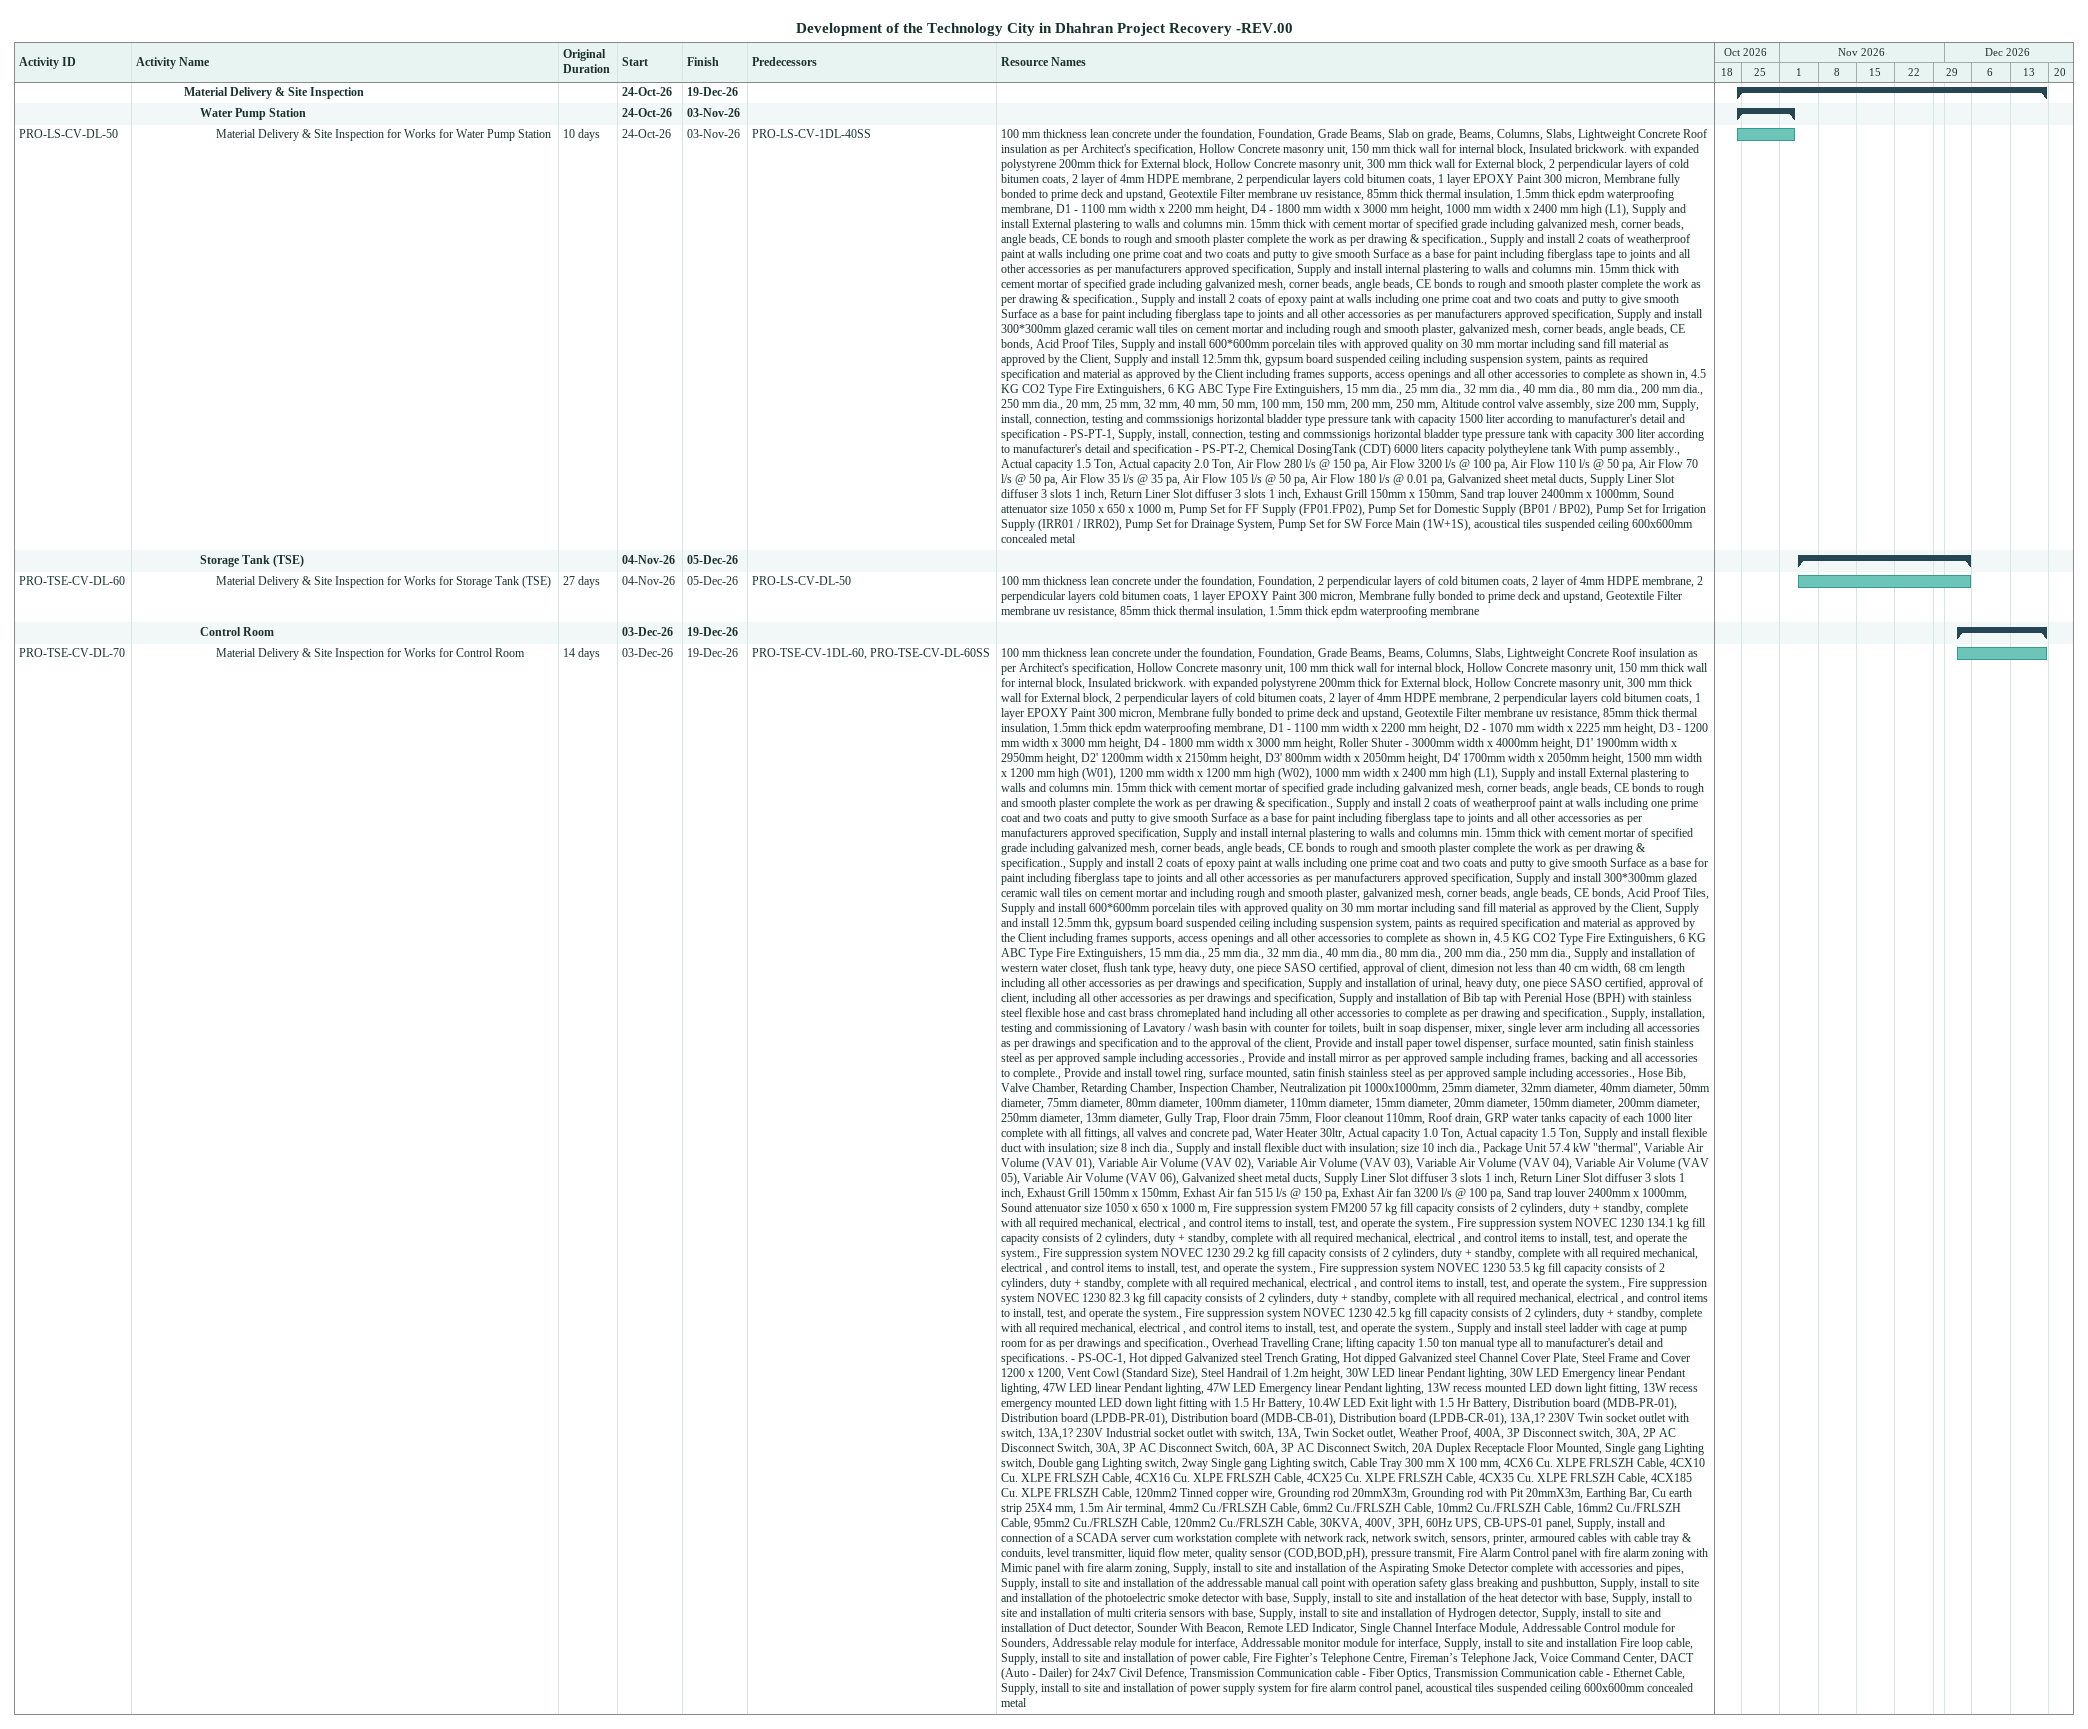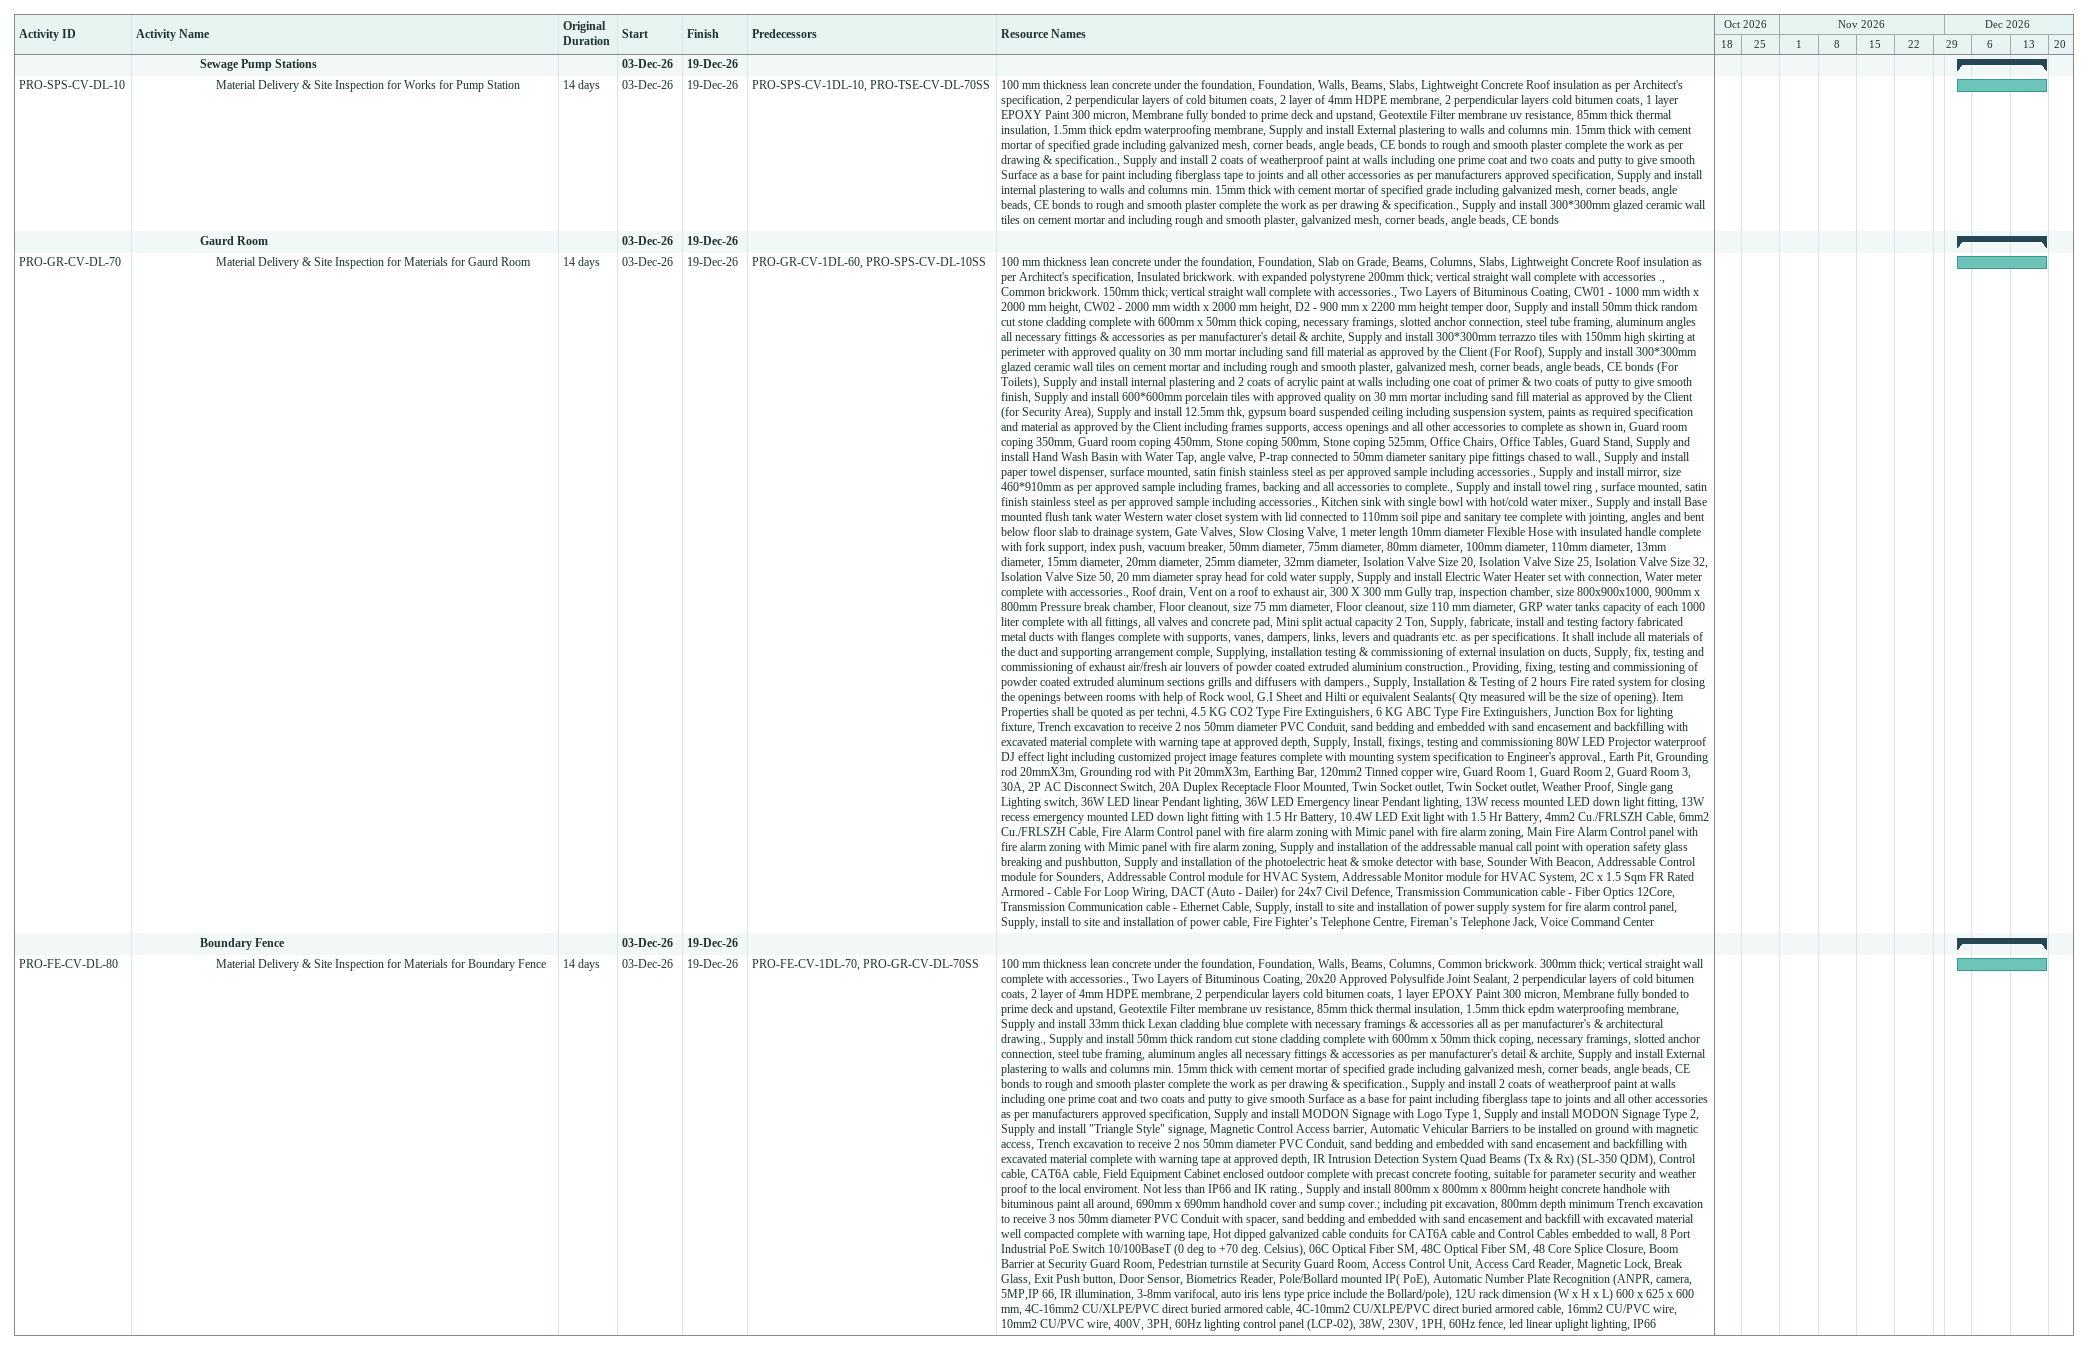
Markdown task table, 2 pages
Development of the Technology City in Dhahran Project Recovery -REV.00

| ID | Level | Task | Original duration | Start | Finish | Predecessors | Resources |
|---|---|---|---|---|---|---|---|
|  | 4 | **Material Delivery & Site Inspection** |  | 2026-10-24 | 2026-12-19 |  |  |
|  | 5 | **Water Pump Station** |  | 2026-10-24 | 2026-11-03 |  |  |
| PRO-LS-CV-DL-50 | 6 | Material Delivery & Site Inspection for Works for Water Pump Station | 10d | 2026-10-24 | 2026-11-03 | PRO-LS-CV-1DL-40SS | 100 mm thickness lean concrete under the foundation, Foundation, Grade Beams, Slab on grade, Beams, Columns, Slabs, Lightweight Concrete Roof insulation as per Architect's specification, Hollow Concrete masonry unit, 150 mm thick wall for internal block, Insulated brickwork. with expanded polystyrene 200mm thick for External block, Hollow Concrete masonry unit, 300 mm thick wall for External block, 2 perpendicular layers of cold bitumen coats, 2 layer of 4mm HDPE membrane, 2 perpendicular layers cold bitumen coats, 1 layer EPOXY Paint 300 micron, Membrane fully bonded to prime deck and upstand, Geotextile Filter membrane uv resistance, 85mm thick thermal insulation, 1.5mm thick epdm waterproofing membrane, D1 - 1100 mm width x 2200 mm height, D4 - 1800 mm width x 3000 mm height, 1000 mm width x 2400 mm high (L1), Supply and install External plastering to walls and columns min. 15mm thick with cement mortar of specified grade including galvanized mesh, corner beads, angle beads, CE bonds to rough and smooth plaster complete the work as per drawing & specification., Supply and install 2 coats of weatherproof paint at walls including one prime coat and two coats and putty to give smooth Surface as a base for paint including fiberglass tape to joints and all other accessories as per manufacturers approved specification, Supply and install internal plastering to walls and columns min. 15mm thick with cement mortar of specified grade including galvanized mesh, corner beads, angle beads, CE bonds to rough and smooth plaster complete the work as per drawing & specification., Supply and install 2 coats of epoxy paint at walls including one prime coat and two coats and putty to give smooth Surface as a base for paint including fiberglass tape to joints and all other accessories as per manufacturers approved specification, Supply and install 300*300mm glazed ceramic wall tiles on cement mortar and including rough and smooth plaster, galvanized mesh, corner beads, angle beads, CE bonds, Acid Proof Tiles, Supply and install 600*600mm porcelain tiles with approved quality on 30 mm mortar including sand fill material as approved by the Client, Supply and install 12.5mm thk, gypsum board suspended ceiling including suspension system, paints as required specification and material as approved by the Client including frames supports, access openings and all other accessories to complete as shown in, 4.5 KG CO2 Type Fire Extinguishers, 6 KG ABC Type Fire Extinguishers, 15 mm dia., 25 mm dia., 32 mm dia., 40 mm dia., 80 mm dia., 200 mm dia., 250 mm dia., 20 mm, 25 mm, 32 mm, 40 mm, 50 mm, 100 mm, 150 mm, 200 mm, 250 mm, Altitude control valve assembly, size 200 mm, Supply, install, connection, testing and commssionigs horizontal bladder type pressure tank with capacity 1500 liter according to manufacturer's detail and specification - PS-PT-1, Supply, install, connection, testing and commssionigs horizontal bladder type pressure tank with capacity 300 liter according to manufacturer's detail and specification - PS-PT-2, Chemical DosingTank (CDT) 6000 liters capacity polytheylene tank With pump assembly., Actual capacity 1.5 Ton, Actual capacity 2.0 Ton, Air Flow 280 l/s @ 150 pa, Air Flow 3200 l/s @ 100 pa, Air Flow 110 l/s @ 50 pa, Air Flow 70 l/s @ 50 pa, Air Flow 35 l/s @ 35 pa, Air Flow 105 l/s @ 50 pa, Air Flow 180 l/s @ 0.01 pa, Galvanized sheet metal ducts, Supply Liner Slot diffuser 3 slots 1 inch, Return Liner Slot diffuser 3 slots 1 inch, Exhaust Grill 150mm x 150mm, Sand trap louver 2400mm x 1000mm, Sound attenuator size 1050 x 650 x 1000 m, Pump Set for FF Supply (FP01.FP02), Pump Set for Domestic Supply (BP01 / BP02), Pump Set for Irrigation Supply (IRR01 / IRR02), Pump Set for Drainage System, Pump Set for SW Force Main (1W+1S), acoustical tiles suspended ceiling 600x600mm concealed metal |
|  | 5 | **Storage Tank (TSE)** |  | 2026-11-04 | 2026-12-05 |  |  |
| PRO-TSE-CV-DL-60 | 6 | Material Delivery & Site Inspection for Works for Storage Tank (TSE) | 27d | 2026-11-04 | 2026-12-05 | PRO-LS-CV-DL-50 | 100 mm thickness lean concrete under the foundation, Foundation, 2 perpendicular layers of cold bitumen coats, 2 layer of 4mm HDPE membrane, 2 perpendicular layers cold bitumen coats, 1 layer EPOXY Paint 300 micron, Membrane fully bonded to prime deck and upstand, Geotextile Filter membrane uv resistance, 85mm thick thermal insulation, 1.5mm thick epdm waterproofing membrane |
|  | 5 | **Control Room** |  | 2026-12-03 | 2026-12-19 |  |  |
| PRO-TSE-CV-DL-70 | 6 | Material Delivery & Site Inspection for Works for Control Room | 14d | 2026-12-03 | 2026-12-19 | PRO-TSE-CV-1DL-60, PRO-TSE-CV-DL-60SS | 100 mm thickness lean concrete under the foundation, Foundation, Grade Beams, Beams, Columns, Slabs, Lightweight Concrete Roof insulation as per Architect's specification, Hollow Concrete masonry unit, 100 mm thick wall for internal block, Hollow Concrete masonry unit, 150 mm thick wall for internal block, Insulated brickwork. with expanded polystyrene 200mm thick for External block, Hollow Concrete masonry unit, 300 mm thick wall for External block, 2 perpendicular layers of cold bitumen coats, 2 layer of 4mm HDPE membrane, 2 perpendicular layers cold bitumen coats, 1 layer EPOXY Paint 300 micron, Membrane fully bonded to prime deck and upstand, Geotextile Filter membrane uv resistance, 85mm thick thermal insulation, 1.5mm thick epdm waterproofing membrane, D1 - 1100 mm width x 2200 mm height, D2 - 1070 mm width x 2225 mm height, D3 - 1200 mm width x 3000 mm height, D4 - 1800 mm width x 3000 mm height, Roller Shuter - 3000mm width x 4000mm height, D1' 1900mm width x 2950mm height, D2' 1200mm width x 2150mm height, D3' 800mm width x 2050mm height, D4' 1700mm width x 2050mm height, 1500 mm width x 1200 mm high (W01), 1200 mm width x 1200 mm high (W02), 1000 mm width x 2400 mm high (L1), Supply and install External plastering to walls and columns min. 15mm thick with cement mortar of specified grade including galvanized mesh, corner beads, angle beads, CE bonds to rough and smooth plaster complete the work as per drawing & specification., Supply and install 2 coats of weatherproof paint at walls including one prime coat and two coats and putty to give smooth Surface as a base for paint including fiberglass tape to joints and all other accessories as per manufacturers approved specification, Supply and install internal plastering to walls and columns min. 15mm thick with cement mortar of specified grade including galvanized mesh, corner beads, angle beads, CE bonds to rough and smooth plaster complete the work as per drawing & specification., Supply and install 2 coats of epoxy paint at walls including one prime coat and two coats and putty to give smooth Surface as a base for paint including fiberglass tape to joints and all other accessories as per manufacturers approved specification, Supply and install 300*300mm glazed ceramic wall tiles on cement mortar and including rough and smooth plaster, galvanized mesh, corner beads, angle beads, CE bonds, Acid Proof Tiles, Supply and install 600*600mm porcelain tiles with approved quality on 30 mm mortar including sand fill material as approved by the Client, Supply and install 12.5mm thk, gypsum board suspended ceiling including suspension system, paints as required specification and material as approved by the Client including frames supports, access openings and all other accessories to complete as shown in, 4.5 KG CO2 Type Fire Extinguishers, 6 KG ABC Type Fire Extinguishers, 15 mm dia., 25 mm dia., 32 mm dia., 40 mm dia., 80 mm dia., 200 mm dia., 250 mm dia., Supply and installation of western water closet, flush tank type, heavy duty, one piece SASO certified, approval of client, dimesion not less than 40 cm width, 68 cm length including all other accessories as per drawings and specification, Supply and installation of urinal, heavy duty, one piece SASO certified, approval of client, including all other accessories as per drawings and specification, Supply and installation of Bib tap with Perenial Hose (BPH) with stainless steel flexible hose and cast brass chromeplated hand including all other accessories to complete as per drawing and specification., Supply, installation, testing and commissioning of Lavatory / wash basin with counter for toilets, built in soap dispenser, mixer, single lever arm including all accessories as per drawings and specification and to the approval of the client, Provide and install paper towel dispenser, surface mounted, satin finish stainless steel as per approved sample including accessories., Provide and install mirror as per approved sample including frames, backing and all accessories to complete., Provide and install towel ring, surface mounted, satin finish stainless steel as per approved sample including accessories., Hose Bib, Valve Chamber, Retarding Chamber, Inspection Chamber, Neutralization pit 1000x1000mm, 25mm diameter, 32mm diameter, 40mm diameter, 50mm diameter, 75mm diameter, 80mm diameter, 100mm diameter, 110mm diameter, 15mm diameter, 20mm diameter, 150mm diameter, 200mm diameter, 250mm diameter, 13mm diameter, Gully Trap, Floor drain 75mm, Floor cleanout 110mm, Roof drain, GRP water tanks capacity of each 1000 liter complete with all fittings, all valves and concrete pad, Water Heater 30ltr, Actual capacity 1.0 Ton, Actual capacity 1.5 Ton, Supply and install flexible duct with insulation; size 8 inch dia., Supply and install flexible duct with insulation; size 10 inch dia., Package Unit 57.4 kW "thermal", Variable Air Volume (VAV 01), Variable Air Volume (VAV 02), Variable Air Volume (VAV 03), Variable Air Volume (VAV 04), Variable Air Volume (VAV 05), Variable Air Volume (VAV 06), Galvanized sheet metal ducts, Supply Liner Slot diffuser 3 slots 1 inch, Return Liner Slot diffuser 3 slots 1 inch, Exhaust Grill 150mm x 150mm, Exhast Air fan 515 l/s @ 150 pa, Exhast Air fan 3200 l/s @ 100 pa, Sand trap louver 2400mm x 1000mm, Sound attenuator size 1050 x 650 x 1000 m, Fire suppression system FM200 57 kg fill capacity consists of 2 cylinders, duty + standby, complete with all required mechanical, electrical , and control items to install, test, and operate the system., Fire suppression system NOVEC 1230 134.1 kg fill capacity consists of 2 cylinders, duty + standby, complete with all required mechanical, electrical , and control items to install, test, and operate the system., Fire suppression system NOVEC 1230 29.2 kg fill capacity consists of 2 cylinders, duty + standby, complete with all required mechanical, electrical , and control items to install, test, and operate the system., Fire suppression system NOVEC 1230 53.5 kg fill capacity consists of 2 cylinders, duty + standby, complete with all required mechanical, electrical , and control items to install, test, and operate the system., Fire suppression system NOVEC 1230 82.3 kg fill capacity consists of 2 cylinders, duty + standby, complete with all required mechanical, electrical , and control items to install, test, and operate the system., Fire suppression system NOVEC 1230 42.5 kg fill capacity consists of 2 cylinders, duty + standby, complete with all required mechanical, electrical , and control items to install, test, and operate the system., Supply and install steel ladder with cage at pump room for as per drawings and specification., Overhead Travelling Crane; lifting capacity 1.50 ton manual type all to manufacturer's detail and specifications. - PS-OC-1, Hot dipped Galvanized steel Trench Grating, Hot dipped Galvanized steel Channel Cover Plate, Steel Frame and Cover 1200 x 1200, Vent Cowl (Standard Size), Steel Handrail of 1.2m height, 30W LED linear Pendant lighting, 30W LED Emergency linear Pendant lighting, 47W LED linear Pendant lighting, 47W LED Emergency linear Pendant lighting, 13W recess mounted LED down light fitting, 13W recess emergency mounted LED down light fitting with 1.5 Hr Battery, 10.4W LED Exit light with 1.5 Hr Battery, Distribution board (MDB-PR-01), Distribution board (LPDB-PR-01), Distribution board (MDB-CB-01), Distribution board (LPDB-CR-01), 13A,1? 230V Twin socket outlet with switch, 13A,1? 230V Industrial socket outlet with switch, 13A, Twin Socket outlet, Weather Proof, 400A, 3P Disconnect switch, 30A, 2P AC Disconnect Switch, 30A, 3P AC Disconnect Switch, 60A, 3P AC Disconnect Switch, 20A Duplex Receptacle Floor Mounted, Single gang Lighting switch, Double gang Lighting switch, 2way Single gang Lighting switch, Cable Tray 300 mm X 100 mm, 4CX6 Cu. XLPE FRLSZH Cable, 4CX10 Cu. XLPE FRLSZH Cable, 4CX16 Cu. XLPE FRLSZH Cable, 4CX25 Cu. XLPE FRLSZH Cable, 4CX35 Cu. XLPE FRLSZH Cable, 4CX185 Cu. XLPE FRLSZH Cable, 120mm2 Tinned copper wire, Grounding rod 20mmX3m, Grounding rod with Pit 20mmX3m, Earthing Bar, Cu earth strip 25X4 mm, 1.5m Air terminal, 4mm2 Cu./FRLSZH Cable, 6mm2 Cu./FRLSZH Cable, 10mm2 Cu./FRLSZH Cable, 16mm2 Cu./FRLSZH Cable, 95mm2 Cu./FRLSZH Cable, 120mm2 Cu./FRLSZH Cable, 30KVA, 400V, 3PH, 60Hz UPS, CB-UPS-01 panel, Supply, install and connection of a SCADA server cum workstation complete with network rack, network switch, sensors, printer, armoured cables with cable tray & conduits, level transmitter, liquid flow meter, quality sensor (COD,BOD,pH), pressure transmit, Fire Alarm Control panel with fire alarm zoning with Mimic panel with fire alarm zoning, Supply, install to site and installation of the Aspirating Smoke Detector complete with accessories and pipes, Supply, install to site and installation of the addressable manual call point with operation safety glass breaking and pushbutton, Supply, install to site and installation of the photoelectric smoke detector with base, Supply, install to site and installation of the heat detector with base, Supply, install to site and installation of multi criteria sensors with base, Supply, install to site and installation of Hydrogen detector, Supply, install to site and installation of Duct detector, Sounder With Beacon, Remote LED Indicator, Single Channel Interface Module, Addressable Control module for Sounders, Addressable relay module for interface, Addressable monitor module for interface, Supply, install to site and installation Fire loop cable, Supply, install to site and installation of power cable, Fire Fighter’s Telephone Centre, Fireman’s Telephone Jack, Voice Command Center, DACT (Auto - Dailer) for 24x7 Civil Defence, Transmission Communication cable - Fiber Optics, Transmission Communication cable - Ethernet Cable, Supply, install to site and installation of power supply system for fire alarm control panel, acoustical tiles suspended ceiling 600x600mm concealed metal |
|  | 5 | **Sewage Pump Stations** |  | 2026-12-03 | 2026-12-19 |  |  |
| PRO-SPS-CV-DL-10 | 6 | Material Delivery & Site Inspection for Works for Pump Station | 14d | 2026-12-03 | 2026-12-19 | PRO-SPS-CV-1DL-10, PRO-TSE-CV-DL-70SS | 100 mm thickness lean concrete under the foundation, Foundation, Walls, Beams, Slabs, Lightweight Concrete Roof insulation as per Architect's specification, 2 perpendicular layers of cold bitumen coats, 2 layer of 4mm HDPE membrane, 2 perpendicular layers cold bitumen coats, 1 layer EPOXY Paint 300 micron, Membrane fully bonded to prime deck and upstand, Geotextile Filter membrane uv resistance, 85mm thick thermal insulation, 1.5mm thick epdm waterproofing membrane, Supply and install External plastering to walls and columns min. 15mm thick with cement mortar of specified grade including galvanized mesh, corner beads, angle beads, CE bonds to rough and smooth plaster complete the work as per drawing & specification., Supply and install 2 coats of weatherproof paint at walls including one prime coat and two coats and putty to give smooth Surface as a base for paint including fiberglass tape to joints and all other accessories as per manufacturers approved specification, Supply and install internal plastering to walls and columns min. 15mm thick with cement mortar of specified grade including galvanized mesh, corner beads, angle beads, CE bonds to rough and smooth plaster complete the work as per drawing & specification., Supply and install 300*300mm glazed ceramic wall tiles on cement mortar and including rough and smooth plaster, galvanized mesh, corner beads, angle beads, CE bonds |
|  | 5 | **Gaurd Room** |  | 2026-12-03 | 2026-12-19 |  |  |
| PRO-GR-CV-DL-70 | 6 | Material Delivery & Site Inspection for Materials for Gaurd Room | 14d | 2026-12-03 | 2026-12-19 | PRO-GR-CV-1DL-60, PRO-SPS-CV-DL-10SS | 100 mm thickness lean concrete under the foundation, Foundation, Slab on Grade, Beams, Columns, Slabs, Lightweight Concrete Roof insulation as per Architect's specification, Insulated brickwork. with expanded polystyrene 200mm thick; vertical straight wall complete with accessories ., Common brickwork. 150mm thick; vertical straight wall complete with accessories., Two Layers of Bituminous Coating, CW01 - 1000 mm width x 2000 mm height, CW02 - 2000 mm width x 2000 mm height, D2 - 900 mm x 2200 mm height temper door, Supply and install 50mm thick random cut stone cladding complete with 600mm x 50mm thick coping, necessary framings, slotted anchor connection, steel tube framing, aluminum angles all necessary fittings & accessories as per manufacturer's detail & archite, Supply and install 300*300mm terrazzo tiles with 150mm high skirting at perimeter with approved quality on 30 mm mortar including sand fill material as approved by the Client (For Roof), Supply and install 300*300mm glazed ceramic wall tiles on cement mortar and including rough and smooth plaster, galvanized mesh, corner beads, angle beads, CE bonds (For Toilets), Supply and install internal plastering and 2 coats of acrylic paint at walls including one coat of primer & two coats of putty to give smooth finish, Supply and install 600*600mm porcelain tiles with approved quality on 30 mm mortar including sand fill material as approved by the Client (for Security Area), Supply and install 12.5mm thk, gypsum board suspended ceiling including suspension system, paints as required specification and material as approved by the Client including frames supports, access openings and all other accessories to complete as shown in, Guard room coping 350mm, Guard room coping 450mm, Stone coping 500mm, Stone coping 525mm, Office Chairs, Office Tables, Guard Stand, Supply and install Hand Wash Basin with Water Tap, angle valve, P-trap connected to 50mm diameter sanitary pipe fittings chased to wall., Supply and install paper towel dispenser, surface mounted, satin finish stainless steel as per approved sample including accessories., Supply and install mirror, size 460*910mm as per approved sample including frames, backing and all accessories to complete., Supply and install towel ring , surface mounted, satin finish stainless steel as per approved sample including accessories., Kitchen sink with single bowl with hot/cold water mixer., Supply and install Base mounted flush tank water Western water closet system with lid connected to 110mm soil pipe and sanitary tee complete with jointing, angles and bent below floor slab to drainage system, Gate Valves, Slow Closing Valve, 1 meter length 10mm diameter Flexible Hose with insulated handle complete with fork support, index push, vacuum breaker, 50mm diameter, 75mm diameter, 80mm diameter, 100mm diameter, 110mm diameter, 13mm diameter, 15mm diameter, 20mm diameter, 25mm diameter, 32mm diameter, Isolation Valve Size 20, Isolation Valve Size 25, Isolation Valve Size 32, Isolation Valve Size 50, 20 mm diameter spray head for cold water supply, Supply and install Electric Water Heater set with connection, Water meter complete with accessories., Roof drain, Vent on a roof to exhaust air, 300 X 300 mm Gully trap, inspection chamber, size 800x900x1000, 900mm x 800mm Pressure break chamber, Floor cleanout, size 75 mm diameter, Floor cleanout, size 110 mm diameter, GRP water tanks capacity of each 1000 liter complete with all fittings, all valves and concrete pad, Mini split actual capacity 2 Ton, Supply, fabricate, install and testing factory fabricated metal ducts with flanges complete with supports, vanes, dampers, links, levers and quadrants etc. as per specifications. It shall include all materials of the duct and supporting arrangement comple, Supplying, installation testing & commissioning of external insulation on ducts, Supply, fix, testing and commissioning of exhaust air/fresh air louvers of powder coated extruded aluminium construction., Providing, fixing, testing and commissioning of powder coated extruded aluminum sections grills and diffusers with dampers., Supply, Installation & Testing of 2 hours Fire rated system for closing the openings between rooms with help of Rock wool, G.I Sheet and Hilti or equivalent Sealants( Qty measured will be the size of opening). Item Properties shall be quoted as per techni, 4.5 KG CO2 Type Fire Extinguishers, 6 KG ABC Type Fire Extinguishers, Junction Box for lighting fixture, Trench excavation to receive 2 nos 50mm diameter PVC Conduit, sand bedding and embedded with sand encasement and backfilling with excavated material complete with warning tape at approved depth, Supply, Install, fixings, testing and commissioning 80W LED Projector waterproof DJ effect light including customized project image features complete with mounting system specification to Engineer's approval., Earth Pit, Grounding rod 20mmX3m, Grounding rod with Pit 20mmX3m, Earthing Bar, 120mm2 Tinned copper wire, Guard Room 1, Guard Room 2, Guard Room 3, 30A, 2P AC Disconnect Switch, 20A Duplex Receptacle Floor Mounted, Twin Socket outlet, Twin Socket outlet, Weather Proof, Single gang Lighting switch, 36W LED linear Pendant lighting, 36W LED Emergency linear Pendant lighting, 13W recess mounted LED down light fitting, 13W recess emergency mounted LED down light fitting with 1.5 Hr Battery, 10.4W LED Exit light with 1.5 Hr Battery, 4mm2 Cu./FRLSZH Cable, 6mm2 Cu./FRLSZH Cable, Fire Alarm Control panel with fire alarm zoning with Mimic panel with fire alarm zoning, Main Fire Alarm Control panel with fire alarm zoning with Mimic panel with fire alarm zoning, Supply and installation of the addressable manual call point with operation safety glass breaking and pushbutton, Supply and installation of the photoelectric heat & smoke detector with base, Sounder With Beacon, Addressable Control module for Sounders, Addressable Control module for HVAC System, Addressable Monitor module for HVAC System, 2C x 1.5 Sqm FR Rated Armored - Cable For Loop Wiring, DACT (Auto - Dailer) for 24x7 Civil Defence, Transmission Communication cable - Fiber Optics 12Core, Transmission Communication cable - Ethernet Cable, Supply, install to site and installation of power supply system for fire alarm control panel, Supply, install to site and installation of power cable, Fire Fighter’s Telephone Centre, Fireman’s Telephone Jack, Voice Command Center |
|  | 5 | **Boundary Fence** |  | 2026-12-03 | 2026-12-19 |  |  |
| PRO-FE-CV-DL-80 | 6 | Material Delivery & Site Inspection for Materials for Boundary Fence | 14d | 2026-12-03 | 2026-12-19 | PRO-FE-CV-1DL-70, PRO-GR-CV-DL-70SS | 100 mm thickness lean concrete under the foundation, Foundation, Walls, Beams, Columns, Common brickwork. 300mm thick; vertical straight wall complete with accessories., Two Layers of Bituminous Coating, 20x20 Approved Polysulfide Joint Sealant, 2 perpendicular layers of cold bitumen coats, 2 layer of 4mm HDPE membrane, 2 perpendicular layers cold bitumen coats, 1 layer EPOXY Paint 300 micron, Membrane fully bonded to prime deck and upstand, Geotextile Filter membrane uv resistance, 85mm thick thermal insulation, 1.5mm thick epdm waterproofing membrane, Supply and install 33mm thick Lexan cladding blue complete with necessary framings & accessories all as per manufacturer's & architectural drawing., Supply and install 50mm thick random cut stone cladding complete with 600mm x 50mm thick coping, necessary framings, slotted anchor connection, steel tube framing, aluminum angles all necessary fittings & accessories as per manufacturer's detail & archite, Supply and install External plastering to walls and columns min. 15mm thick with cement mortar of specified grade including galvanized mesh, corner beads, angle beads, CE bonds to rough and smooth plaster complete the work as per drawing & specification., Supply and install 2 coats of weatherproof paint at walls including one prime coat and two coats and putty to give smooth Surface as a base for paint including fiberglass tape to joints and all other accessories as per manufacturers approved specification, Supply and install MODON Signage with Logo Type 1, Supply and install MODON Signage Type 2, Supply and install "Triangle Style" signage, Magnetic Control Access barrier, Automatic Vehicular Barriers to be installed on ground with magnetic access, Trench excavation to receive 2 nos 50mm diameter PVC Conduit, sand bedding and embedded with sand encasement and backfilling with excavated material complete with warning tape at approved depth, IR Intrusion Detection System Quad Beams (Tx & Rx) (SL-350 QDM), Control cable, CAT6A cable, Field Equipment Cabinet enclosed outdoor complete with precast concrete footing, suitable for parameter security and weather proof to the local enviroment. Not less than IP66 and IK rating., Supply and install 800mm x 800mm x 800mm height concrete handhole with bituminous paint all around, 690mm x 690mm handhold cover and sump cover.; including pit excavation, 800mm depth minimum Trench excavation to receive 3 nos 50mm diameter PVC Conduit with spacer, sand bedding and embedded with sand encasement and backfill with excavated material well compacted complete with warning tape, Hot dipped galvanized cable conduits for CAT6A cable and Control Cables embedded to wall, 8 Port Industrial PoE Switch 10/100BaseT (0 deg to +70 deg. Celsius), 06C Optical Fiber SM, 48C Optical Fiber SM, 48 Core Splice Closure, Boom Barrier at Security Guard Room, Pedestrian turnstile at Security Guard Room, Access Control Unit, Access Card Reader, Magnetic Lock, Break Glass, Exit Push button, Door Sensor, Biometrics Reader, Pole/Bollard mounted IP( PoE), Automatic Number Plate Recognition (ANPR, camera, 5MP,IP 66, IR illumination, 3-8mm varifocal, auto iris lens type price include the Bollard/pole), 12U rack dimension (W x H x L) 600 x 625 x 600 mm, 4C-16mm2 CU/XLPE/PVC direct buried armored cable, 4C-10mm2 CU/XLPE/PVC direct buried armored cable, 16mm2 CU/PVC wire, 10mm2 CU/PVC wire, 400V, 3PH, 60Hz lighting control panel (LCP-02), 38W, 230V, 1PH, 60Hz fence, led linear uplight lighting, IP66 |
